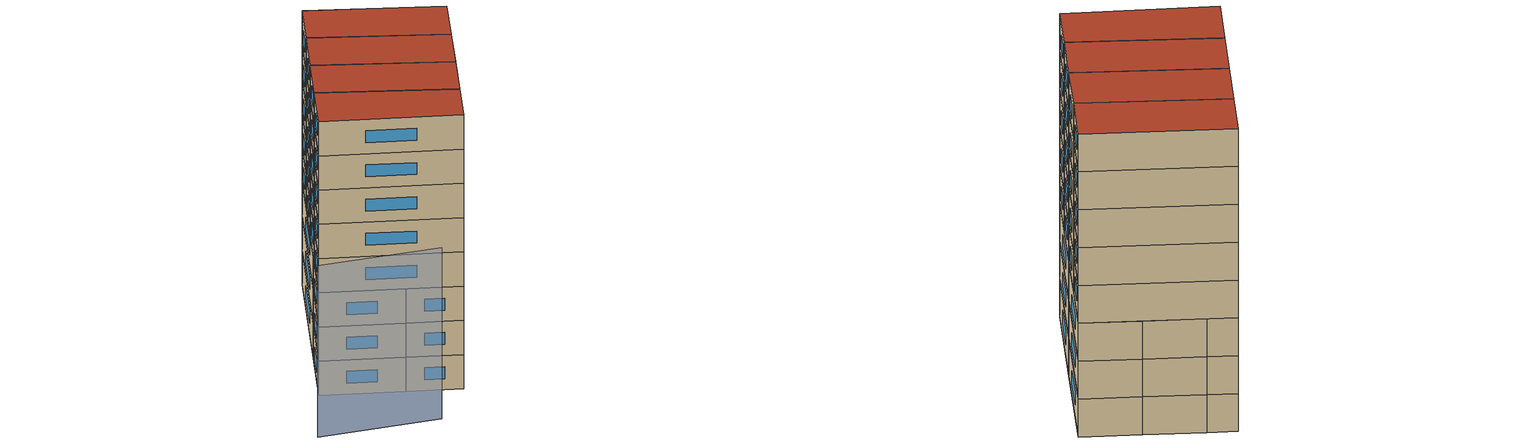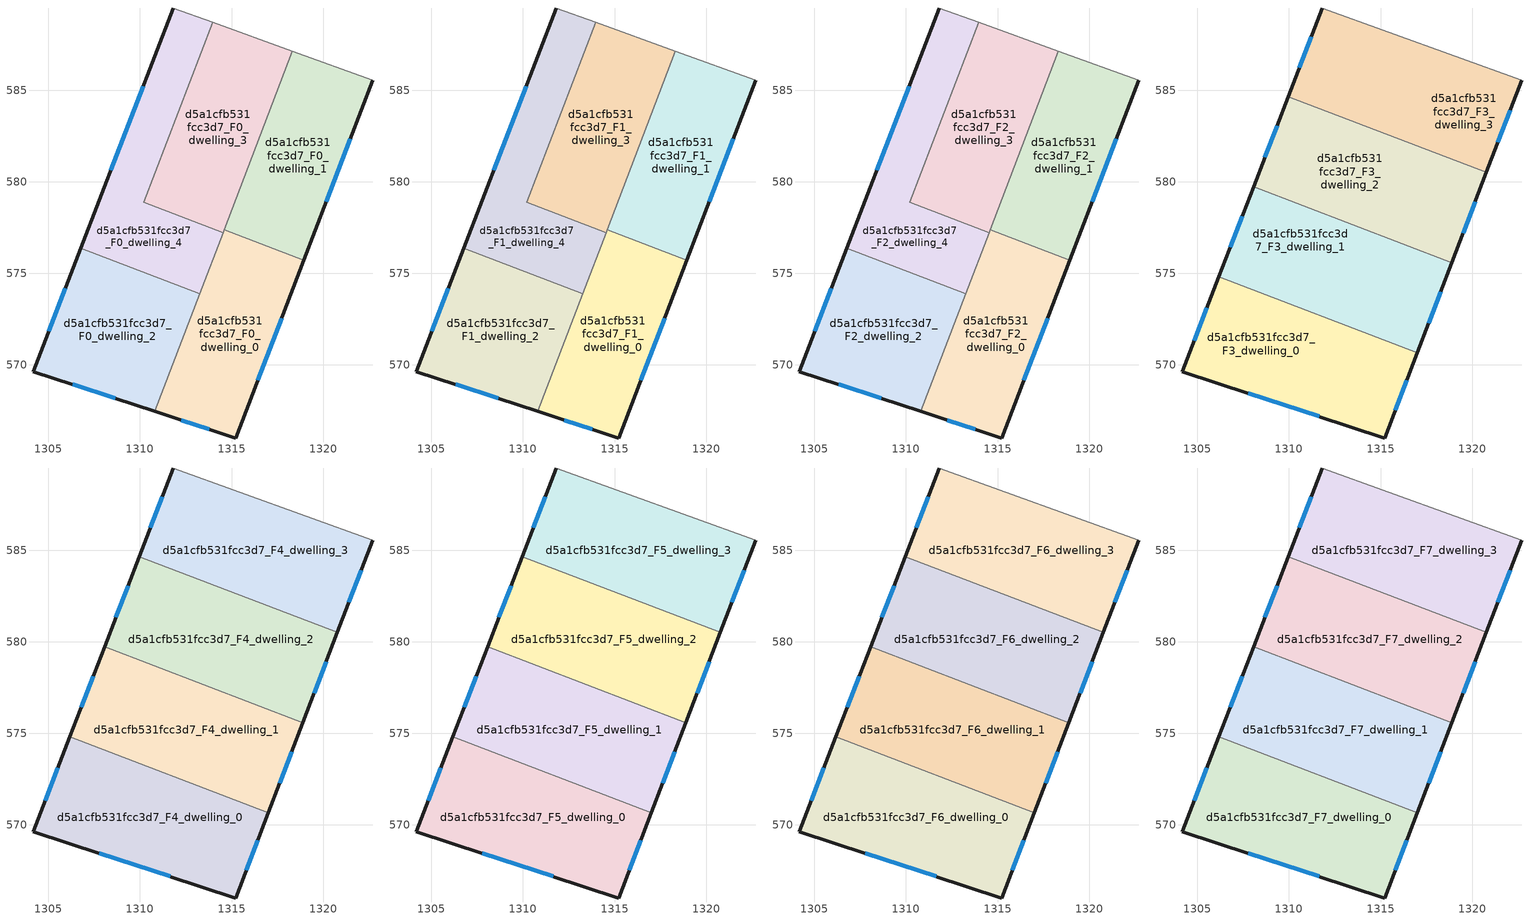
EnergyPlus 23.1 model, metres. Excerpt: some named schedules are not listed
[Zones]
d5a1cfb531fcc3d7_F0_dwelling_0
 floor ground (EU_floor_Construction): 1318.94,575.71 1315.24,566.01 1310.8,567.47 1314.59,577.38 z0
 wall outside (EU_wall_Construction): 1310.8,567.47 1315.24,566.01 1318.94,575.71 z0:3
 wall to d5a1cfb531fcc3d7_F0_dwelling_1 (EU_wall_Construction): 1318.94,575.71 1314.59,577.38 z0:3
 wall to d5a1cfb531fcc3d7_F0_dwelling_2 (EU_wall_Construction): 1313.25,573.89 1310.8,567.47 z0:3
 wall to d5a1cfb531fcc3d7_F0_dwelling_4 (EU_wall_Construction): 1314.53,577.23 1313.25,573.89 z0:3
 wall to d5a1cfb531fcc3d7_F0_dwelling_3 (EU_wall_Construction): 1314.59,577.38 1314.53,577.23 z0:3
 window (EU_Window_Construction): 1316.44,569.17 1317.74,572.56 / 1312.24,567 1313.79,566.49 z0.98:2.02
d5a1cfb531fcc3d7_F0_dwelling_1
 floor ground (EU_floor_Construction): 1322.71,585.55 1318.94,575.71 1314.59,577.38 1318.32,587.14 z0
 wall outside (EU_wall_Construction): 1318.94,575.71 1322.71,585.55 z0:3
 wall adiabatic (EU_wall_Construction): 1322.71,585.55 1318.32,587.14 z0:3
 wall to d5a1cfb531fcc3d7_F0_dwelling_3 (EU_wall_Construction): 1318.32,587.14 1314.59,577.38 z0:3
 window (EU_Window_Construction): 1320.17,578.91 1321.48,582.35 z0.98:2.02
d5a1cfb531fcc3d7_F0_dwelling_2
 floor ground (EU_floor_Construction): 1313.25,573.88 1310.8,567.47 1304.18,569.64 1306.77,576.37 z0
 wall outside (EU_wall_Construction): 1306.77,576.37 1304.18,569.64 1310.8,567.47 z0:3
 wall to d5a1cfb531fcc3d7_F0_dwelling_4 (EU_wall_Construction): 1313.25,573.88 1306.77,576.37 z0:3
 window (EU_Window_Construction): 1305.92,574.18 1305.02,571.83 / 1306.33,568.94 1308.65,568.18 z0.98:2.02
d5a1cfb531fcc3d7_F0_dwelling_3
 floor ground (EU_floor_Construction): 1318.32,587.14 1314.53,577.23 1310.21,578.89 1313.97,588.72 z0
 wall to d5a1cfb531fcc3d7_F0_dwelling_4 (EU_wall_Construction): 1313.97,588.72 1310.21,578.89 1314.53,577.23 z0:3
 wall adiabatic (EU_wall_Construction): 1318.32,587.14 1313.97,588.72 z0:3
d5a1cfb531fcc3d7_F0_dwelling_4
 floor ground (EU_floor_Construction): 1313.97,588.72 1310.21,578.89 1314.53,577.23 1313.25,573.88 1306.77,576.37 1311.83,589.49 z0
 wall outside (EU_wall_Construction): 1311.83,589.49 1306.77,576.37 z0:3
 wall adiabatic (EU_wall_Construction): 1313.97,588.72 1311.83,589.49 z0:3
 window (EU_Window_Construction): 1310.18,585.22 1308.41,580.63 z0.98:2.02
d5a1cfb531fcc3d7_F1_dwelling_0
 floor to d5a1cfb531fcc3d7_F0_dwelling_0 (EU_floor_Construction): 1318.94,575.71 1315.24,566.01 1310.8,567.47 1314.59,577.38 z3
 wall outside (EU_wall_Construction): 1310.8,567.47 1315.24,566.01 1318.94,575.71 z3:6
 wall to d5a1cfb531fcc3d7_F1_dwelling_1 (EU_wall_Construction): 1318.94,575.71 1314.59,577.38 z3:6
 wall to d5a1cfb531fcc3d7_F1_dwelling_2 (EU_wall_Construction): 1313.25,573.89 1310.8,567.47 z3:6
 wall to d5a1cfb531fcc3d7_F1_dwelling_4 (EU_wall_Construction): 1314.53,577.23 1313.25,573.89 z3:6
 wall to d5a1cfb531fcc3d7_F1_dwelling_3 (EU_wall_Construction): 1314.59,577.38 1314.53,577.23 z3:6
 window (EU_Window_Construction): 1316.44,569.17 1317.74,572.56 / 1312.24,567 1313.79,566.49 z3.98:5.02
d5a1cfb531fcc3d7_F1_dwelling_1
 floor to d5a1cfb531fcc3d7_F0_dwelling_1 (EU_floor_Construction): 1322.71,585.55 1318.94,575.71 1314.59,577.38 1318.32,587.14 z3
 wall outside (EU_wall_Construction): 1318.94,575.71 1322.71,585.55 z3:6
 wall adiabatic (EU_wall_Construction): 1322.71,585.55 1318.32,587.14 z3:6
 wall to d5a1cfb531fcc3d7_F1_dwelling_3 (EU_wall_Construction): 1318.32,587.14 1314.59,577.38 z3:6
 window (EU_Window_Construction): 1320.17,578.91 1321.48,582.35 z3.98:5.02
d5a1cfb531fcc3d7_F1_dwelling_2
 floor to d5a1cfb531fcc3d7_F0_dwelling_2 (EU_floor_Construction): 1313.25,573.88 1310.8,567.47 1304.18,569.64 1306.77,576.37 z3
 wall outside (EU_wall_Construction): 1306.77,576.37 1304.18,569.64 1310.8,567.47 z3:6
 wall to d5a1cfb531fcc3d7_F1_dwelling_4 (EU_wall_Construction): 1313.25,573.88 1306.77,576.37 z3:6
 window (EU_Window_Construction): 1305.92,574.18 1305.02,571.83 / 1306.33,568.94 1308.65,568.18 z3.98:5.02
d5a1cfb531fcc3d7_F1_dwelling_3
 floor to d5a1cfb531fcc3d7_F0_dwelling_3 (EU_floor_Construction): 1318.32,587.14 1314.53,577.23 1310.21,578.89 1313.97,588.72 z3
 wall to d5a1cfb531fcc3d7_F1_dwelling_4 (EU_wall_Construction): 1313.97,588.72 1310.21,578.89 1314.53,577.23 z3:6
 wall adiabatic (EU_wall_Construction): 1318.32,587.14 1313.97,588.72 z3:6
d5a1cfb531fcc3d7_F1_dwelling_4
 floor to d5a1cfb531fcc3d7_F0_dwelling_4 (EU_floor_Construction): 1313.97,588.72 1310.21,578.89 1314.53,577.23 1313.25,573.88 1306.77,576.37 1311.83,589.49 z3
 wall outside (EU_wall_Construction): 1311.83,589.49 1306.77,576.37 z3:6
 wall adiabatic (EU_wall_Construction): 1313.97,588.72 1311.83,589.49 z3:6
 window (EU_Window_Construction): 1310.18,585.22 1308.41,580.63 z3.98:5.02
d5a1cfb531fcc3d7_F2_dwelling_0
 floor to d5a1cfb531fcc3d7_F1_dwelling_0 (EU_floor_Construction): 1318.94,575.71 1315.24,566.01 1310.8,567.47 1314.59,577.38 z6
 wall outside (EU_wall_Construction): 1310.8,567.47 1315.24,566.01 1318.94,575.71 z6:9
 wall to d5a1cfb531fcc3d7_F2_dwelling_1 (EU_wall_Construction): 1318.94,575.71 1314.59,577.38 z6:9
 wall to d5a1cfb531fcc3d7_F2_dwelling_2 (EU_wall_Construction): 1313.25,573.89 1310.8,567.47 z6:9
 wall to d5a1cfb531fcc3d7_F2_dwelling_4 (EU_wall_Construction): 1314.53,577.23 1313.25,573.89 z6:9
 wall to d5a1cfb531fcc3d7_F2_dwelling_3 (EU_wall_Construction): 1314.59,577.38 1314.53,577.23 z6:9
 window (EU_Window_Construction): 1316.44,569.17 1317.74,572.56 / 1312.24,567 1313.79,566.49 z6.98:8.02
d5a1cfb531fcc3d7_F2_dwelling_1
 floor to d5a1cfb531fcc3d7_F1_dwelling_1 (EU_floor_Construction): 1322.71,585.55 1318.94,575.71 1314.59,577.38 1318.32,587.14 z6
 wall outside (EU_wall_Construction): 1318.94,575.71 1322.71,585.55 z6:9
 wall adiabatic (EU_wall_Construction): 1322.71,585.55 1318.32,587.14 z6:9
 wall to d5a1cfb531fcc3d7_F2_dwelling_3 (EU_wall_Construction): 1318.32,587.14 1314.59,577.38 z6:9
 window (EU_Window_Construction): 1320.17,578.91 1321.48,582.35 z6.98:8.02
d5a1cfb531fcc3d7_F2_dwelling_2
 floor to d5a1cfb531fcc3d7_F1_dwelling_2 (EU_floor_Construction): 1313.25,573.88 1310.8,567.47 1304.18,569.64 1306.77,576.37 z6
 wall outside (EU_wall_Construction): 1306.77,576.37 1304.18,569.64 1310.8,567.47 z6:9
 wall to d5a1cfb531fcc3d7_F2_dwelling_4 (EU_wall_Construction): 1313.25,573.88 1306.77,576.37 z6:9
 window (EU_Window_Construction): 1305.92,574.18 1305.02,571.83 / 1306.33,568.94 1308.65,568.18 z6.98:8.02
d5a1cfb531fcc3d7_F2_dwelling_3
 floor to d5a1cfb531fcc3d7_F1_dwelling_3 (EU_floor_Construction): 1318.32,587.14 1314.53,577.23 1310.21,578.89 1313.97,588.72 z6
 wall to d5a1cfb531fcc3d7_F2_dwelling_4 (EU_wall_Construction): 1313.97,588.72 1310.21,578.89 1314.53,577.23 z6:9
 wall adiabatic (EU_wall_Construction): 1318.32,587.14 1313.97,588.72 z6:9
d5a1cfb531fcc3d7_F2_dwelling_4
 floor to d5a1cfb531fcc3d7_F1_dwelling_4 (EU_floor_Construction): 1313.97,588.72 1310.21,578.89 1314.53,577.23 1313.25,573.88 1306.77,576.37 1311.83,589.49 z6
 wall outside (EU_wall_Construction): 1311.83,589.49 1306.77,576.37 z6:9
 wall adiabatic (EU_wall_Construction): 1313.97,588.72 1311.83,589.49 z6:9
 window (EU_Window_Construction): 1310.18,585.22 1308.41,580.63 z6.98:8.02
d5a1cfb531fcc3d7_F3_dwelling_0
 floor to d5a1cfb531fcc3d7_F2_dwelling_2 (EU_floor_Construction): 1312.66,572.33 1310.8,567.47 1304.18,569.64 1306.17,574.82 z9
 floor to d5a1cfb531fcc3d7_F2_dwelling_0 (EU_floor_Construction): 1317.02,570.67 1315.24,566.01 1310.8,567.47 1312.66,572.33 z9
 wall outside (EU_wall_Construction): 1306.17,574.82 1304.18,569.64 1315.24,566.01 1317.02,570.67 z9:12
 wall to d5a1cfb531fcc3d7_F3_dwelling_1 (EU_wall_Construction): 1317.02,570.67 1306.17,574.82 z9:12
 window (EU_Window_Construction): 1315.81,567.53 1316.44,569.15 / 1307.77,568.46 1311.64,567.19 / 1305.52,573.13 1304.82,571.33 z9.98:11.02
d5a1cfb531fcc3d7_F3_dwelling_1
 floor to d5a1cfb531fcc3d7_F2_dwelling_0 (EU_floor_Construction): 1318.9,575.59 1317.02,570.67 1312.66,572.33 1314.54,577.26 z9
 floor to d5a1cfb531fcc3d7_F2_dwelling_4 (EU_floor_Construction): 1314.53,577.23 1313.25,573.89 1306.77,576.37 1308.07,579.73 1310.22,578.91 1310.21,578.89 z9
 floor to d5a1cfb531fcc3d7_F2_dwelling_2 (EU_floor_Construction): 1313.25,573.89 1312.66,572.33 1306.17,574.82 1306.77,576.37 z9
 floor to d5a1cfb531fcc3d7_F2_dwelling_3 (EU_floor_Construction): 1314.54,577.26 1314.53,577.23 1310.21,578.89 1310.22,578.91 z9
 wall outside (EU_wall_Construction): 1317.02,570.67 1318.9,575.59 / 1308.06,579.73 1306.17,574.82 z9:12
 wall to d5a1cfb531fcc3d7_F3_dwelling_2 (EU_wall_Construction): 1318.9,575.59 1308.06,579.73 z9:12
 window (EU_Window_Construction): 1317.63,572.27 1318.29,573.99 / 1307.45,578.13 1306.79,576.42 z9.98:11.02
d5a1cfb531fcc3d7_F3_dwelling_2
 floor to d5a1cfb531fcc3d7_F2_dwelling_3 (EU_floor_Construction): 1316.43,582.19 1314.54,577.26 1310.22,578.91 1312.1,583.84 z9
 floor to d5a1cfb531fcc3d7_F2_dwelling_1 (EU_floor_Construction): 1320.78,580.52 1318.94,575.71 1314.59,577.38 1316.43,582.19 z9
 floor to d5a1cfb531fcc3d7_F2_dwelling_4 (EU_floor_Construction): 1312.1,583.84 1310.22,578.91 1308.07,579.73 1309.96,584.66 z9
 floor to d5a1cfb531fcc3d7_F2_dwelling_0 (EU_floor_Construction): 1318.94,575.71 1318.9,575.59 1314.54,577.26 1314.59,577.38 z9
 wall outside (EU_wall_Construction): 1318.9,575.59 1320.78,580.52 / 1309.96,584.66 1308.06,579.73 z9:12
 wall to d5a1cfb531fcc3d7_F3_dwelling_3 (EU_wall_Construction): 1320.78,580.52 1309.96,584.66 z9:12
 window (EU_Window_Construction): 1319.51,577.2 1320.17,578.92 / 1309.35,583.06 1308.68,581.34 z9.98:11.02
d5a1cfb531fcc3d7_F3_dwelling_3
 floor to d5a1cfb531fcc3d7_F2_dwelling_1 (EU_floor_Construction): 1322.71,585.55 1320.78,580.52 1316.43,582.19 1318.32,587.14 z9
 floor to d5a1cfb531fcc3d7_F2_dwelling_3 (EU_floor_Construction): 1318.32,587.14 1316.43,582.19 1312.1,583.84 1313.97,588.72 z9
 floor to d5a1cfb531fcc3d7_F2_dwelling_4 (EU_floor_Construction): 1313.97,588.72 1312.1,583.84 1309.96,584.66 1311.83,589.49 z9
 wall outside (EU_wall_Construction): 1320.78,580.52 1322.71,585.55 / 1311.83,589.49 1309.96,584.66 z9:12
 wall adiabatic (EU_wall_Construction): 1322.71,585.55 1311.83,589.49 z9:12
 window (EU_Window_Construction): 1321.41,582.16 1322.08,583.92 / 1311.22,587.92 1310.57,586.23 z9.98:11.02
d5a1cfb531fcc3d7_F4_dwelling_0
 floor to d5a1cfb531fcc3d7_F3_dwelling_0 (EU_floor_Construction): 1317.02,570.67 1315.24,566.01 1304.18,569.64 1306.17,574.82 z12
 wall outside (EU_wall_Construction): 1306.17,574.82 1304.18,569.64 1315.24,566.01 1317.02,570.67 z12:15
 wall to d5a1cfb531fcc3d7_F4_dwelling_1 (EU_wall_Construction): 1317.02,570.67 1306.17,574.82 z12:15
 window (EU_Window_Construction): 1315.81,567.53 1316.44,569.15 / 1307.77,568.46 1311.64,567.19 / 1305.52,573.13 1304.82,571.33 z12.98:14.02
d5a1cfb531fcc3d7_F4_dwelling_1
 floor to d5a1cfb531fcc3d7_F3_dwelling_1 (EU_floor_Construction): 1318.9,575.59 1317.02,570.67 1306.17,574.82 1308.06,579.73 z12
 wall outside (EU_wall_Construction): 1317.02,570.67 1318.9,575.59 / 1308.06,579.73 1306.17,574.82 z12:15
 wall to d5a1cfb531fcc3d7_F4_dwelling_2 (EU_wall_Construction): 1318.9,575.59 1308.06,579.73 z12:15
 window (EU_Window_Construction): 1317.63,572.27 1318.29,573.99 / 1307.45,578.13 1306.79,576.42 z12.98:14.02
d5a1cfb531fcc3d7_F4_dwelling_2
 floor to d5a1cfb531fcc3d7_F3_dwelling_2 (EU_floor_Construction): 1320.78,580.52 1318.9,575.59 1308.06,579.73 1309.96,584.66 z12
 wall outside (EU_wall_Construction): 1318.9,575.59 1320.78,580.52 / 1309.96,584.66 1308.06,579.73 z12:15
 wall to d5a1cfb531fcc3d7_F4_dwelling_3 (EU_wall_Construction): 1320.78,580.52 1309.96,584.66 z12:15
 window (EU_Window_Construction): 1319.51,577.2 1320.17,578.92 / 1309.35,583.06 1308.68,581.34 z12.98:14.02
d5a1cfb531fcc3d7_F4_dwelling_3
 floor to d5a1cfb531fcc3d7_F3_dwelling_3 (EU_floor_Construction): 1322.71,585.55 1320.78,580.52 1309.96,584.66 1311.83,589.49 z12
 wall outside (EU_wall_Construction): 1320.78,580.52 1322.71,585.55 / 1311.83,589.49 1309.96,584.66 z12:15
 wall adiabatic (EU_wall_Construction): 1322.71,585.55 1311.83,589.49 z12:15
 window (EU_Window_Construction): 1321.41,582.16 1322.08,583.92 / 1311.22,587.92 1310.57,586.23 z12.98:14.02
d5a1cfb531fcc3d7_F5_dwelling_0
 floor to d5a1cfb531fcc3d7_F4_dwelling_0 (EU_floor_Construction): 1317.02,570.67 1315.24,566.01 1304.18,569.64 1306.17,574.82 z15
 wall outside (EU_wall_Construction): 1306.17,574.82 1304.18,569.64 1315.24,566.01 1317.02,570.67 z15:18
 wall to d5a1cfb531fcc3d7_F5_dwelling_1 (EU_wall_Construction): 1317.02,570.67 1306.17,574.82 z15:18
 window (EU_Window_Construction): 1315.81,567.53 1316.44,569.15 / 1307.77,568.46 1311.64,567.19 / 1305.52,573.13 1304.82,571.33 z15.98:17.02
d5a1cfb531fcc3d7_F5_dwelling_1
 floor to d5a1cfb531fcc3d7_F4_dwelling_1 (EU_floor_Construction): 1318.9,575.59 1317.02,570.67 1306.17,574.82 1308.06,579.73 z15
 wall outside (EU_wall_Construction): 1317.02,570.67 1318.9,575.59 / 1308.06,579.73 1306.17,574.82 z15:18
 wall to d5a1cfb531fcc3d7_F5_dwelling_2 (EU_wall_Construction): 1318.9,575.59 1308.06,579.73 z15:18
 window (EU_Window_Construction): 1317.63,572.27 1318.29,573.99 / 1307.45,578.13 1306.79,576.42 z15.98:17.02
d5a1cfb531fcc3d7_F5_dwelling_2
 floor to d5a1cfb531fcc3d7_F4_dwelling_2 (EU_floor_Construction): 1320.78,580.52 1318.9,575.59 1308.06,579.73 1309.96,584.66 z15
 wall outside (EU_wall_Construction): 1318.9,575.59 1320.78,580.52 / 1309.96,584.66 1308.06,579.73 z15:18
 wall to d5a1cfb531fcc3d7_F5_dwelling_3 (EU_wall_Construction): 1320.78,580.52 1309.96,584.66 z15:18
 window (EU_Window_Construction): 1319.51,577.2 1320.17,578.92 / 1309.35,583.06 1308.68,581.34 z15.98:17.02
d5a1cfb531fcc3d7_F5_dwelling_3
 floor to d5a1cfb531fcc3d7_F4_dwelling_3 (EU_floor_Construction): 1322.71,585.55 1320.78,580.52 1309.96,584.66 1311.83,589.49 z15
 wall outside (EU_wall_Construction): 1320.78,580.52 1322.71,585.55 / 1311.83,589.49 1309.96,584.66 z15:18
 wall adiabatic (EU_wall_Construction): 1322.71,585.55 1311.83,589.49 z15:18
 window (EU_Window_Construction): 1321.41,582.16 1322.08,583.92 / 1311.22,587.92 1310.57,586.23 z15.98:17.02
d5a1cfb531fcc3d7_F6_dwelling_0
 floor to d5a1cfb531fcc3d7_F5_dwelling_0 (EU_floor_Construction): 1317.02,570.67 1315.24,566.01 1304.18,569.64 1306.17,574.82 z18
 wall outside (EU_wall_Construction): 1306.17,574.82 1304.18,569.64 1315.24,566.01 1317.02,570.67 z18:21
 wall to d5a1cfb531fcc3d7_F6_dwelling_1 (EU_wall_Construction): 1317.02,570.67 1306.17,574.82 z18:21
 window (EU_Window_Construction): 1315.81,567.53 1316.44,569.15 / 1307.77,568.46 1311.64,567.19 / 1305.52,573.13 1304.82,571.33 z18.98:20.02
d5a1cfb531fcc3d7_F6_dwelling_1
 floor to d5a1cfb531fcc3d7_F5_dwelling_1 (EU_floor_Construction): 1318.9,575.59 1317.02,570.67 1306.17,574.82 1308.06,579.73 z18
 wall outside (EU_wall_Construction): 1317.02,570.67 1318.9,575.59 / 1308.06,579.73 1306.17,574.82 z18:21
 wall to d5a1cfb531fcc3d7_F6_dwelling_2 (EU_wall_Construction): 1318.9,575.59 1308.06,579.73 z18:21
 window (EU_Window_Construction): 1317.63,572.27 1318.29,573.99 / 1307.45,578.13 1306.79,576.42 z18.98:20.02
d5a1cfb531fcc3d7_F6_dwelling_2
 floor to d5a1cfb531fcc3d7_F5_dwelling_2 (EU_floor_Construction): 1320.78,580.52 1318.9,575.59 1308.06,579.73 1309.96,584.66 z18
 wall outside (EU_wall_Construction): 1318.9,575.59 1320.78,580.52 / 1309.96,584.66 1308.06,579.73 z18:21
 wall to d5a1cfb531fcc3d7_F6_dwelling_3 (EU_wall_Construction): 1320.78,580.52 1309.96,584.66 z18:21
 window (EU_Window_Construction): 1319.51,577.2 1320.17,578.92 / 1309.35,583.06 1308.68,581.34 z18.98:20.02
d5a1cfb531fcc3d7_F6_dwelling_3
 floor to d5a1cfb531fcc3d7_F5_dwelling_3 (EU_floor_Construction): 1322.71,585.55 1320.78,580.52 1309.96,584.66 1311.83,589.49 z18
 wall outside (EU_wall_Construction): 1320.78,580.52 1322.71,585.55 / 1311.83,589.49 1309.96,584.66 z18:21
 wall adiabatic (EU_wall_Construction): 1322.71,585.55 1311.83,589.49 z18:21
 window (EU_Window_Construction): 1321.41,582.16 1322.08,583.92 / 1311.22,587.92 1310.57,586.23 z18.98:20.02
d5a1cfb531fcc3d7_F7_dwelling_0
 floor to d5a1cfb531fcc3d7_F6_dwelling_0 (EU_floor_Construction): 1317.02,570.67 1315.24,566.01 1304.18,569.64 1306.17,574.82 z21
 wall outside (EU_wall_Construction): 1306.17,574.82 1304.18,569.64 1315.24,566.01 1317.02,570.67 z21:24
 wall to d5a1cfb531fcc3d7_F7_dwelling_1 (EU_wall_Construction): 1317.02,570.67 1306.17,574.82 z21:24
 window (EU_Window_Construction): 1315.81,567.53 1316.44,569.15 / 1307.77,568.46 1311.64,567.19 / 1305.52,573.13 1304.82,571.33 z21.98:23.02
 roof outside (EU_roof_Construction): 1315.24,566.01 1317.02,570.67 1306.17,574.82 1304.18,569.64 z24
d5a1cfb531fcc3d7_F7_dwelling_1
 floor to d5a1cfb531fcc3d7_F6_dwelling_1 (EU_floor_Construction): 1318.9,575.59 1317.02,570.67 1306.17,574.82 1308.06,579.73 z21
 wall outside (EU_wall_Construction): 1317.02,570.67 1318.9,575.59 / 1308.06,579.73 1306.17,574.82 z21:24
 wall to d5a1cfb531fcc3d7_F7_dwelling_2 (EU_wall_Construction): 1318.9,575.59 1308.06,579.73 z21:24
 window (EU_Window_Construction): 1317.63,572.27 1318.29,573.99 / 1307.45,578.13 1306.79,576.42 z21.98:23.02
 roof outside (EU_roof_Construction): 1317.02,570.67 1318.9,575.59 1308.06,579.73 1306.17,574.82 z24
d5a1cfb531fcc3d7_F7_dwelling_2
 floor to d5a1cfb531fcc3d7_F6_dwelling_2 (EU_floor_Construction): 1320.78,580.52 1318.9,575.59 1308.06,579.73 1309.96,584.66 z21
 wall outside (EU_wall_Construction): 1318.9,575.59 1320.78,580.52 / 1309.96,584.66 1308.06,579.73 z21:24
 wall to d5a1cfb531fcc3d7_F7_dwelling_3 (EU_wall_Construction): 1320.78,580.52 1309.96,584.66 z21:24
 window (EU_Window_Construction): 1319.51,577.2 1320.17,578.92 / 1309.35,583.06 1308.68,581.34 z21.98:23.02
 roof outside (EU_roof_Construction): 1318.9,575.59 1320.78,580.52 1309.96,584.66 1308.06,579.73 z24
d5a1cfb531fcc3d7_F7_dwelling_3
 floor to d5a1cfb531fcc3d7_F6_dwelling_3 (EU_floor_Construction): 1322.71,585.55 1320.78,580.52 1309.96,584.66 1311.83,589.49 z21
 wall outside (EU_wall_Construction): 1320.78,580.52 1322.71,585.55 / 1311.83,589.49 1309.96,584.66 z21:24
 wall adiabatic (EU_wall_Construction): 1322.71,585.55 1311.83,589.49 z21:24
 window (EU_Window_Construction): 1321.41,582.16 1322.08,583.92 / 1311.22,587.92 1310.57,586.23 z21.98:23.02
 roof outside (EU_roof_Construction): 1320.78,580.52 1322.71,585.55 1311.83,589.49 1309.96,584.66 z24
shading: 1300.8,562.49 1311.25,561.51 z0:15
[Building]
EU S2 Campaign: North Axis=0; Terrain=City; Solar Distribution=FullExterior
[Site:Location]
Bologna: Latitude=44.5; Longitude=11.25; Time Zone=1; Elevation=37
[SizingPeriod:WeatherFileDays]
AnnualSizingPeriod: Begin Month=1; Begin Day of Month=1; End Month=12; End Day of Month=31; Day of Week for Start Day=Monday; Use Weather File Daylight Saving Period=No; Use Weather File Rain and Snow Indicators=No
[MATERIAL]
EU_InternalMass_Material: Roughness=MediumRough; Thickness=0.1; Conductivity=1; Density=1800; Specific Heat=900; Thermal Absorptance=0.9; Solar Absorptance=0.7; Visible Absorptance=0.7
[MATERIAL:NOMASS] Roughness=MediumRough; Thermal Absorptance=0.9; Solar Absorptance=0.7; Visible Absorptance=0.7
Name | Thermal Resistance
EU_wall_NoMass | 0.905828
EU_roof_NoMass | 0.37593
EU_floor_NoMass | 0.67114
[WINDOWMATERIAL:SIMPLEGLAZINGSYSTEM]
EU_Window_SimpleGlazing: UFactor=4.52486; Solar Heat Gain Coefficient=0.85; Visible Transmittance=0.85
[CONSTRUCTION]
EU_wall_Construction: EU_wall_NoMass
EU_roof_Construction: EU_roof_NoMass
EU_floor_Construction: EU_floor_NoMass
EU_Window_Construction: EU_Window_SimpleGlazing
EU_InternalMass_Construction: EU_InternalMass_Material
[ZONE] Type=1; Multiplier=1; Ceiling Height=autocalculate; Floor Area=autocalculate; Part of Total Floor Area=Yes
Name | Volume
d5a1cfb531fcc3d7_F0_dwelling_0; d5a1cfb531fcc3d7_F1_dwelling_0; d5a1cfb531fcc3d7_F2_dwelling_0 | 146.804
d5a1cfb531fcc3d7_F3_dwelling_0; d5a1cfb531fcc3d7_F4_dwelling_0; d5a1cfb531fcc3d7_F5_dwelling_0; d5a1cfb531fcc3d7_F6_dwelling_0; d5a1cfb531fcc3d7_F7_dwelling_0 | 183.499
d5a1cfb531fcc3d7_F0_dwelling_1; d5a1cfb531fcc3d7_F1_dwelling_1; d5a1cfb531fcc3d7_F2_dwelling_1 | 146.823
d5a1cfb531fcc3d7_F3_dwelling_1; d5a1cfb531fcc3d7_F4_dwelling_1; d5a1cfb531fcc3d7_F5_dwelling_1; d5a1cfb531fcc3d7_F6_dwelling_1; d5a1cfb531fcc3d7_F7_dwelling_1 | 183.501
d5a1cfb531fcc3d7_F0_dwelling_2; d5a1cfb531fcc3d7_F1_dwelling_2; d5a1cfb531fcc3d7_F2_dwelling_2 | 146.805
d5a1cfb531fcc3d7_F3_dwelling_2; d5a1cfb531fcc3d7_F4_dwelling_2; d5a1cfb531fcc3d7_F5_dwelling_2; d5a1cfb531fcc3d7_F6_dwelling_2; d5a1cfb531fcc3d7_F7_dwelling_2 | 183.494
d5a1cfb531fcc3d7_F0_dwelling_3; d5a1cfb531fcc3d7_F1_dwelling_3; d5a1cfb531fcc3d7_F2_dwelling_3 | 146.785
d5a1cfb531fcc3d7_F3_dwelling_3; d5a1cfb531fcc3d7_F4_dwelling_3; d5a1cfb531fcc3d7_F5_dwelling_3; d5a1cfb531fcc3d7_F6_dwelling_3; d5a1cfb531fcc3d7_F7_dwelling_3 | 183.5
d5a1cfb531fcc3d7_F0_dwelling_4; d5a1cfb531fcc3d7_F1_dwelling_4; d5a1cfb531fcc3d7_F2_dwelling_4 | 146.797
[INTERNALMASS] Construction=EU_InternalMass_Construction
Name | Zone or ZoneList | Surface Area
d5a1cfb531fcc3d7_F0_dwelling_0_EU_InternalMass | d5a1cfb531fcc3d7_F0_dwelling_0 | 48.9352
d5a1cfb531fcc3d7_F0_dwelling_1_EU_InternalMass | d5a1cfb531fcc3d7_F0_dwelling_1 | 48.9409
d5a1cfb531fcc3d7_F0_dwelling_2_EU_InternalMass | d5a1cfb531fcc3d7_F0_dwelling_2 | 48.9345
d5a1cfb531fcc3d7_F0_dwelling_3_EU_InternalMass | d5a1cfb531fcc3d7_F0_dwelling_3 | 48.9292
d5a1cfb531fcc3d7_F0_dwelling_4_EU_InternalMass | d5a1cfb531fcc3d7_F0_dwelling_4 | 48.9318
d5a1cfb531fcc3d7_F1_dwelling_0_EU_InternalMass | d5a1cfb531fcc3d7_F1_dwelling_0 | 48.9352
d5a1cfb531fcc3d7_F1_dwelling_1_EU_InternalMass | d5a1cfb531fcc3d7_F1_dwelling_1 | 48.9409
d5a1cfb531fcc3d7_F1_dwelling_2_EU_InternalMass | d5a1cfb531fcc3d7_F1_dwelling_2 | 48.9345
d5a1cfb531fcc3d7_F1_dwelling_3_EU_InternalMass | d5a1cfb531fcc3d7_F1_dwelling_3 | 48.9292
d5a1cfb531fcc3d7_F1_dwelling_4_EU_InternalMass | d5a1cfb531fcc3d7_F1_dwelling_4 | 48.9318
d5a1cfb531fcc3d7_F2_dwelling_0_EU_InternalMass | d5a1cfb531fcc3d7_F2_dwelling_0 | 48.9352
d5a1cfb531fcc3d7_F2_dwelling_1_EU_InternalMass | d5a1cfb531fcc3d7_F2_dwelling_1 | 48.9409
d5a1cfb531fcc3d7_F2_dwelling_2_EU_InternalMass | d5a1cfb531fcc3d7_F2_dwelling_2 | 48.9345
d5a1cfb531fcc3d7_F2_dwelling_3_EU_InternalMass | d5a1cfb531fcc3d7_F2_dwelling_3 | 48.9292
d5a1cfb531fcc3d7_F2_dwelling_4_EU_InternalMass | d5a1cfb531fcc3d7_F2_dwelling_4 | 48.9318
d5a1cfb531fcc3d7_F3_dwelling_0_EU_InternalMass | d5a1cfb531fcc3d7_F3_dwelling_0 | 61.1661
d5a1cfb531fcc3d7_F3_dwelling_1_EU_InternalMass | d5a1cfb531fcc3d7_F3_dwelling_1 | 61.1671
d5a1cfb531fcc3d7_F3_dwelling_2_EU_InternalMass | d5a1cfb531fcc3d7_F3_dwelling_2 | 61.1647
d5a1cfb531fcc3d7_F3_dwelling_3_EU_InternalMass | d5a1cfb531fcc3d7_F3_dwelling_3 | 61.167
d5a1cfb531fcc3d7_F4_dwelling_0_EU_InternalMass | d5a1cfb531fcc3d7_F4_dwelling_0 | 61.1661
d5a1cfb531fcc3d7_F4_dwelling_1_EU_InternalMass | d5a1cfb531fcc3d7_F4_dwelling_1 | 61.1671
d5a1cfb531fcc3d7_F4_dwelling_2_EU_InternalMass | d5a1cfb531fcc3d7_F4_dwelling_2 | 61.1647
d5a1cfb531fcc3d7_F4_dwelling_3_EU_InternalMass | d5a1cfb531fcc3d7_F4_dwelling_3 | 61.167
d5a1cfb531fcc3d7_F5_dwelling_0_EU_InternalMass | d5a1cfb531fcc3d7_F5_dwelling_0 | 61.1661
d5a1cfb531fcc3d7_F5_dwelling_1_EU_InternalMass | d5a1cfb531fcc3d7_F5_dwelling_1 | 61.1671
d5a1cfb531fcc3d7_F5_dwelling_2_EU_InternalMass | d5a1cfb531fcc3d7_F5_dwelling_2 | 61.1647
d5a1cfb531fcc3d7_F5_dwelling_3_EU_InternalMass | d5a1cfb531fcc3d7_F5_dwelling_3 | 61.167
d5a1cfb531fcc3d7_F6_dwelling_0_EU_InternalMass | d5a1cfb531fcc3d7_F6_dwelling_0 | 61.1661
d5a1cfb531fcc3d7_F6_dwelling_1_EU_InternalMass | d5a1cfb531fcc3d7_F6_dwelling_1 | 61.1671
d5a1cfb531fcc3d7_F6_dwelling_2_EU_InternalMass | d5a1cfb531fcc3d7_F6_dwelling_2 | 61.1647
d5a1cfb531fcc3d7_F6_dwelling_3_EU_InternalMass | d5a1cfb531fcc3d7_F6_dwelling_3 | 61.167
d5a1cfb531fcc3d7_F7_dwelling_0_EU_InternalMass | d5a1cfb531fcc3d7_F7_dwelling_0 | 61.1661
d5a1cfb531fcc3d7_F7_dwelling_1_EU_InternalMass | d5a1cfb531fcc3d7_F7_dwelling_1 | 61.1671
d5a1cfb531fcc3d7_F7_dwelling_2_EU_InternalMass | d5a1cfb531fcc3d7_F7_dwelling_2 | 61.1647
d5a1cfb531fcc3d7_F7_dwelling_3_EU_InternalMass | d5a1cfb531fcc3d7_F7_dwelling_3 | 61.167
[OTHEREQUIPMENT] Fuel Type=Electricity; Design Level Calculation Method=Watts/Area; Power per Zone Floor Area=1; Fraction Latent=0; Fraction Radiant=0; Fraction Lost=0; Carbon Dioxide Generation Rate=0; EndUse Subcategory=EU_Step8_InternalGains
Name | Zone or ZoneList or Space or SpaceList | Schedule
EU_Step8_InternalGain_d5a1cfb531fcc3d7_F0_dwelling_0_f000 | d5a1cfb531fcc3d7_F0_dwelling_0 | EU_Step8_GainSchedule_d5a1cfb531fcc3d7_F0_dwelling_0_f000
EU_Step8_InternalGain_d5a1cfb531fcc3d7_F0_dwelling_1_f000 | d5a1cfb531fcc3d7_F0_dwelling_1 | EU_Step8_GainSchedule_d5a1cfb531fcc3d7_F0_dwelling_1_f000
EU_Step8_InternalGain_d5a1cfb531fcc3d7_F0_dwelling_2_f000 | d5a1cfb531fcc3d7_F0_dwelling_2 | EU_Step8_GainSchedule_d5a1cfb531fcc3d7_F0_dwelling_2_f000
EU_Step8_InternalGain_d5a1cfb531fcc3d7_F0_dwelling_3_f000 | d5a1cfb531fcc3d7_F0_dwelling_3 | EU_Step8_GainSchedule_d5a1cfb531fcc3d7_F0_dwelling_3_f000
EU_Step8_InternalGain_d5a1cfb531fcc3d7_F0_dwelling_4_f000 | d5a1cfb531fcc3d7_F0_dwelling_4 | EU_Step8_GainSchedule_d5a1cfb531fcc3d7_F0_dwelling_4_f000
EU_Step8_InternalGain_d5a1cfb531fcc3d7_F1_dwelling_0_f000 | d5a1cfb531fcc3d7_F1_dwelling_0 | EU_Step8_GainSchedule_d5a1cfb531fcc3d7_F1_dwelling_0_f000
EU_Step8_InternalGain_d5a1cfb531fcc3d7_F1_dwelling_1_f000 | d5a1cfb531fcc3d7_F1_dwelling_1 | EU_Step8_GainSchedule_d5a1cfb531fcc3d7_F1_dwelling_1_f000
EU_Step8_InternalGain_d5a1cfb531fcc3d7_F1_dwelling_2_f000 | d5a1cfb531fcc3d7_F1_dwelling_2 | EU_Step8_GainSchedule_d5a1cfb531fcc3d7_F1_dwelling_2_f000
EU_Step8_InternalGain_d5a1cfb531fcc3d7_F1_dwelling_3_f000 | d5a1cfb531fcc3d7_F1_dwelling_3 | EU_Step8_GainSchedule_d5a1cfb531fcc3d7_F1_dwelling_3_f000
EU_Step8_InternalGain_d5a1cfb531fcc3d7_F1_dwelling_4_f000 | d5a1cfb531fcc3d7_F1_dwelling_4 | EU_Step8_GainSchedule_d5a1cfb531fcc3d7_F1_dwelling_4_f000
EU_Step8_InternalGain_d5a1cfb531fcc3d7_F2_dwelling_0_f000 | d5a1cfb531fcc3d7_F2_dwelling_0 | EU_Step8_GainSchedule_d5a1cfb531fcc3d7_F2_dwelling_0_f000
EU_Step8_InternalGain_d5a1cfb531fcc3d7_F2_dwelling_1_f000 | d5a1cfb531fcc3d7_F2_dwelling_1 | EU_Step8_GainSchedule_d5a1cfb531fcc3d7_F2_dwelling_1_f000
EU_Step8_InternalGain_d5a1cfb531fcc3d7_F2_dwelling_2_f000 | d5a1cfb531fcc3d7_F2_dwelling_2 | EU_Step8_GainSchedule_d5a1cfb531fcc3d7_F2_dwelling_2_f000
EU_Step8_InternalGain_d5a1cfb531fcc3d7_F2_dwelling_3_f000 | d5a1cfb531fcc3d7_F2_dwelling_3 | EU_Step8_GainSchedule_d5a1cfb531fcc3d7_F2_dwelling_3_f000
EU_Step8_InternalGain_d5a1cfb531fcc3d7_F2_dwelling_4_f000 | d5a1cfb531fcc3d7_F2_dwelling_4 | EU_Step8_GainSchedule_d5a1cfb531fcc3d7_F2_dwelling_4_f000
EU_Step8_InternalGain_d5a1cfb531fcc3d7_F3_dwelling_0_f000 | d5a1cfb531fcc3d7_F3_dwelling_0 | EU_Step8_GainSchedule_d5a1cfb531fcc3d7_F3_dwelling_0_f000
EU_Step8_InternalGain_d5a1cfb531fcc3d7_F3_dwelling_1_f000 | d5a1cfb531fcc3d7_F3_dwelling_1 | EU_Step8_GainSchedule_d5a1cfb531fcc3d7_F3_dwelling_1_f000
EU_Step8_InternalGain_d5a1cfb531fcc3d7_F3_dwelling_2_f000 | d5a1cfb531fcc3d7_F3_dwelling_2 | EU_Step8_GainSchedule_d5a1cfb531fcc3d7_F3_dwelling_2_f000
EU_Step8_InternalGain_d5a1cfb531fcc3d7_F3_dwelling_3_f000 | d5a1cfb531fcc3d7_F3_dwelling_3 | EU_Step8_GainSchedule_d5a1cfb531fcc3d7_F3_dwelling_3_f000
EU_Step8_InternalGain_d5a1cfb531fcc3d7_F4_dwelling_0_f000 | d5a1cfb531fcc3d7_F4_dwelling_0 | EU_Step8_GainSchedule_d5a1cfb531fcc3d7_F4_dwelling_0_f000
EU_Step8_InternalGain_d5a1cfb531fcc3d7_F4_dwelling_1_f000 | d5a1cfb531fcc3d7_F4_dwelling_1 | EU_Step8_GainSchedule_d5a1cfb531fcc3d7_F4_dwelling_1_f000
EU_Step8_InternalGain_d5a1cfb531fcc3d7_F4_dwelling_2_f000 | d5a1cfb531fcc3d7_F4_dwelling_2 | EU_Step8_GainSchedule_d5a1cfb531fcc3d7_F4_dwelling_2_f000
EU_Step8_InternalGain_d5a1cfb531fcc3d7_F4_dwelling_3_f000 | d5a1cfb531fcc3d7_F4_dwelling_3 | EU_Step8_GainSchedule_d5a1cfb531fcc3d7_F4_dwelling_3_f000
EU_Step8_InternalGain_d5a1cfb531fcc3d7_F5_dwelling_0_f000 | d5a1cfb531fcc3d7_F5_dwelling_0 | EU_Step8_GainSchedule_d5a1cfb531fcc3d7_F5_dwelling_0_f000
EU_Step8_InternalGain_d5a1cfb531fcc3d7_F5_dwelling_1_f000 | d5a1cfb531fcc3d7_F5_dwelling_1 | EU_Step8_GainSchedule_d5a1cfb531fcc3d7_F5_dwelling_1_f000
EU_Step8_InternalGain_d5a1cfb531fcc3d7_F5_dwelling_2_f000 | d5a1cfb531fcc3d7_F5_dwelling_2 | EU_Step8_GainSchedule_d5a1cfb531fcc3d7_F5_dwelling_2_f000
EU_Step8_InternalGain_d5a1cfb531fcc3d7_F5_dwelling_3_f000 | d5a1cfb531fcc3d7_F5_dwelling_3 | EU_Step8_GainSchedule_d5a1cfb531fcc3d7_F5_dwelling_3_f000
EU_Step8_InternalGain_d5a1cfb531fcc3d7_F6_dwelling_0_f000 | d5a1cfb531fcc3d7_F6_dwelling_0 | EU_Step8_GainSchedule_d5a1cfb531fcc3d7_F6_dwelling_0_f000
EU_Step8_InternalGain_d5a1cfb531fcc3d7_F6_dwelling_1_f000 | d5a1cfb531fcc3d7_F6_dwelling_1 | EU_Step8_GainSchedule_d5a1cfb531fcc3d7_F6_dwelling_1_f000
EU_Step8_InternalGain_d5a1cfb531fcc3d7_F6_dwelling_2_f000 | d5a1cfb531fcc3d7_F6_dwelling_2 | EU_Step8_GainSchedule_d5a1cfb531fcc3d7_F6_dwelling_2_f000
EU_Step8_InternalGain_d5a1cfb531fcc3d7_F6_dwelling_3_f000 | d5a1cfb531fcc3d7_F6_dwelling_3 | EU_Step8_GainSchedule_d5a1cfb531fcc3d7_F6_dwelling_3_f000
EU_Step8_InternalGain_d5a1cfb531fcc3d7_F7_dwelling_0_f000 | d5a1cfb531fcc3d7_F7_dwelling_0 | EU_Step8_GainSchedule_d5a1cfb531fcc3d7_F7_dwelling_0_f000
EU_Step8_InternalGain_d5a1cfb531fcc3d7_F7_dwelling_1_f000 | d5a1cfb531fcc3d7_F7_dwelling_1 | EU_Step8_GainSchedule_d5a1cfb531fcc3d7_F7_dwelling_1_f000
EU_Step8_InternalGain_d5a1cfb531fcc3d7_F7_dwelling_2_f000 | d5a1cfb531fcc3d7_F7_dwelling_2 | EU_Step8_GainSchedule_d5a1cfb531fcc3d7_F7_dwelling_2_f000
EU_Step8_InternalGain_d5a1cfb531fcc3d7_F7_dwelling_3_f000 | d5a1cfb531fcc3d7_F7_dwelling_3 | EU_Step8_GainSchedule_d5a1cfb531fcc3d7_F7_dwelling_3_f000
[ZONEVENTILATION:DESIGNFLOWRATE] Schedule=EU_AlwaysOn; Design Flow Rate Calculation Method=AirChanges/Hour; Air Changes per Hour=0.73129; Ventilation Type=Natural; Fan Pressure Rise=0; Fan Total Efficiency=1; Constant Term Coefficient=1; Temperature Term Coefficient=0; Velocity Term Coefficient=0; Velocity Squared Term Coefficient=0; Minimum Indoor Temperature=-100; Maximum Indoor Temperature=100; Delta Temperature=-100; Minimum Outdoor Temperature=-100; Maximum Outdoor Temperature=100; Maximum Wind Speed=40
Name | Zone or ZoneList or Space or SpaceList
EU_ConstantAir_d5a1cfb531fcc3d7_F0_dwelling_0 | d5a1cfb531fcc3d7_F0_dwelling_0
EU_ConstantAir_d5a1cfb531fcc3d7_F0_dwelling_1 | d5a1cfb531fcc3d7_F0_dwelling_1
EU_ConstantAir_d5a1cfb531fcc3d7_F0_dwelling_2 | d5a1cfb531fcc3d7_F0_dwelling_2
EU_ConstantAir_d5a1cfb531fcc3d7_F0_dwelling_3 | d5a1cfb531fcc3d7_F0_dwelling_3
EU_ConstantAir_d5a1cfb531fcc3d7_F0_dwelling_4 | d5a1cfb531fcc3d7_F0_dwelling_4
EU_ConstantAir_d5a1cfb531fcc3d7_F1_dwelling_0 | d5a1cfb531fcc3d7_F1_dwelling_0
EU_ConstantAir_d5a1cfb531fcc3d7_F1_dwelling_1 | d5a1cfb531fcc3d7_F1_dwelling_1
EU_ConstantAir_d5a1cfb531fcc3d7_F1_dwelling_2 | d5a1cfb531fcc3d7_F1_dwelling_2
EU_ConstantAir_d5a1cfb531fcc3d7_F1_dwelling_3 | d5a1cfb531fcc3d7_F1_dwelling_3
EU_ConstantAir_d5a1cfb531fcc3d7_F1_dwelling_4 | d5a1cfb531fcc3d7_F1_dwelling_4
EU_ConstantAir_d5a1cfb531fcc3d7_F2_dwelling_0 | d5a1cfb531fcc3d7_F2_dwelling_0
EU_ConstantAir_d5a1cfb531fcc3d7_F2_dwelling_1 | d5a1cfb531fcc3d7_F2_dwelling_1
EU_ConstantAir_d5a1cfb531fcc3d7_F2_dwelling_2 | d5a1cfb531fcc3d7_F2_dwelling_2
EU_ConstantAir_d5a1cfb531fcc3d7_F2_dwelling_3 | d5a1cfb531fcc3d7_F2_dwelling_3
EU_ConstantAir_d5a1cfb531fcc3d7_F2_dwelling_4 | d5a1cfb531fcc3d7_F2_dwelling_4
EU_ConstantAir_d5a1cfb531fcc3d7_F3_dwelling_0 | d5a1cfb531fcc3d7_F3_dwelling_0
EU_ConstantAir_d5a1cfb531fcc3d7_F3_dwelling_1 | d5a1cfb531fcc3d7_F3_dwelling_1
EU_ConstantAir_d5a1cfb531fcc3d7_F3_dwelling_2 | d5a1cfb531fcc3d7_F3_dwelling_2
EU_ConstantAir_d5a1cfb531fcc3d7_F3_dwelling_3 | d5a1cfb531fcc3d7_F3_dwelling_3
EU_ConstantAir_d5a1cfb531fcc3d7_F4_dwelling_0 | d5a1cfb531fcc3d7_F4_dwelling_0
EU_ConstantAir_d5a1cfb531fcc3d7_F4_dwelling_1 | d5a1cfb531fcc3d7_F4_dwelling_1
EU_ConstantAir_d5a1cfb531fcc3d7_F4_dwelling_2 | d5a1cfb531fcc3d7_F4_dwelling_2
EU_ConstantAir_d5a1cfb531fcc3d7_F4_dwelling_3 | d5a1cfb531fcc3d7_F4_dwelling_3
EU_ConstantAir_d5a1cfb531fcc3d7_F5_dwelling_0 | d5a1cfb531fcc3d7_F5_dwelling_0
EU_ConstantAir_d5a1cfb531fcc3d7_F5_dwelling_1 | d5a1cfb531fcc3d7_F5_dwelling_1
EU_ConstantAir_d5a1cfb531fcc3d7_F5_dwelling_2 | d5a1cfb531fcc3d7_F5_dwelling_2
EU_ConstantAir_d5a1cfb531fcc3d7_F5_dwelling_3 | d5a1cfb531fcc3d7_F5_dwelling_3
EU_ConstantAir_d5a1cfb531fcc3d7_F6_dwelling_0 | d5a1cfb531fcc3d7_F6_dwelling_0
EU_ConstantAir_d5a1cfb531fcc3d7_F6_dwelling_1 | d5a1cfb531fcc3d7_F6_dwelling_1
EU_ConstantAir_d5a1cfb531fcc3d7_F6_dwelling_2 | d5a1cfb531fcc3d7_F6_dwelling_2
EU_ConstantAir_d5a1cfb531fcc3d7_F6_dwelling_3 | d5a1cfb531fcc3d7_F6_dwelling_3
EU_ConstantAir_d5a1cfb531fcc3d7_F7_dwelling_0 | d5a1cfb531fcc3d7_F7_dwelling_0
EU_ConstantAir_d5a1cfb531fcc3d7_F7_dwelling_1 | d5a1cfb531fcc3d7_F7_dwelling_1
EU_ConstantAir_d5a1cfb531fcc3d7_F7_dwelling_2 | d5a1cfb531fcc3d7_F7_dwelling_2
EU_ConstantAir_d5a1cfb531fcc3d7_F7_dwelling_3 | d5a1cfb531fcc3d7_F7_dwelling_3
[HVACTEMPLATE:ZONE:IDEALLOADSAIRSYSTEM] System Availability Schedule=EU_AlwaysOn; Maximum Heating Supply Air Temperature=50; Minimum Cooling Supply Air Temperature=13; Maximum Heating Supply Air Humidity Ratio=0.0156; Minimum Cooling Supply Air Humidity Ratio=0.0077; Heating Limit=NoLimit; Cooling Limit=NoLimit; Heating Availability Schedule=EU_AlwaysOn; Cooling Availability Schedule=EU_CoolingOff; Dehumidification Control Type=ConstantSensibleHeatRatio; Cooling Sensible Heat Ratio=0.7; Dehumidification Setpoint=60; Humidification Control Type=None; Humidification Setpoint=30; Outdoor Air Method=None; Outdoor Air Flow Rate per Person=0.00944; Outdoor Air Flow Rate per Zone Floor Area=0; Outdoor Air Flow Rate per Zone=0; Demand Controlled Ventilation Type=None; Outdoor Air Economizer Type=NoEconomizer; Heat Recovery Type=None; Sensible Heat Recovery Effectiveness=0.7; Latent Heat Recovery Effectiveness=0.65
Name | Template Thermostat
d5a1cfb531fcc3d7_F0_dwelling_0 | EU_HeatOnly_d5a1cfb531fcc3d7_F0_dwelling_0
d5a1cfb531fcc3d7_F0_dwelling_1 | EU_HeatOnly_d5a1cfb531fcc3d7_F0_dwelling_1
d5a1cfb531fcc3d7_F0_dwelling_2 | EU_HeatOnly_d5a1cfb531fcc3d7_F0_dwelling_2
d5a1cfb531fcc3d7_F0_dwelling_3 | EU_HeatOnly_d5a1cfb531fcc3d7_F0_dwelling_3
d5a1cfb531fcc3d7_F0_dwelling_4 | EU_HeatOnly_d5a1cfb531fcc3d7_F0_dwelling_4
d5a1cfb531fcc3d7_F1_dwelling_0 | EU_HeatOnly_d5a1cfb531fcc3d7_F1_dwelling_0
d5a1cfb531fcc3d7_F1_dwelling_1 | EU_HeatOnly_d5a1cfb531fcc3d7_F1_dwelling_1
d5a1cfb531fcc3d7_F1_dwelling_2 | EU_HeatOnly_d5a1cfb531fcc3d7_F1_dwelling_2
d5a1cfb531fcc3d7_F1_dwelling_3 | EU_HeatOnly_d5a1cfb531fcc3d7_F1_dwelling_3
d5a1cfb531fcc3d7_F1_dwelling_4 | EU_HeatOnly_d5a1cfb531fcc3d7_F1_dwelling_4
d5a1cfb531fcc3d7_F2_dwelling_0 | EU_HeatOnly_d5a1cfb531fcc3d7_F2_dwelling_0
d5a1cfb531fcc3d7_F2_dwelling_1 | EU_HeatOnly_d5a1cfb531fcc3d7_F2_dwelling_1
d5a1cfb531fcc3d7_F2_dwelling_2 | EU_HeatOnly_d5a1cfb531fcc3d7_F2_dwelling_2
d5a1cfb531fcc3d7_F2_dwelling_3 | EU_HeatOnly_d5a1cfb531fcc3d7_F2_dwelling_3
d5a1cfb531fcc3d7_F2_dwelling_4 | EU_HeatOnly_d5a1cfb531fcc3d7_F2_dwelling_4
d5a1cfb531fcc3d7_F3_dwelling_0 | EU_HeatOnly_d5a1cfb531fcc3d7_F3_dwelling_0
d5a1cfb531fcc3d7_F3_dwelling_1 | EU_HeatOnly_d5a1cfb531fcc3d7_F3_dwelling_1
d5a1cfb531fcc3d7_F3_dwelling_2 | EU_HeatOnly_d5a1cfb531fcc3d7_F3_dwelling_2
d5a1cfb531fcc3d7_F3_dwelling_3 | EU_HeatOnly_d5a1cfb531fcc3d7_F3_dwelling_3
d5a1cfb531fcc3d7_F4_dwelling_0 | EU_HeatOnly_d5a1cfb531fcc3d7_F4_dwelling_0
d5a1cfb531fcc3d7_F4_dwelling_1 | EU_HeatOnly_d5a1cfb531fcc3d7_F4_dwelling_1
d5a1cfb531fcc3d7_F4_dwelling_2 | EU_HeatOnly_d5a1cfb531fcc3d7_F4_dwelling_2
d5a1cfb531fcc3d7_F4_dwelling_3 | EU_HeatOnly_d5a1cfb531fcc3d7_F4_dwelling_3
d5a1cfb531fcc3d7_F5_dwelling_0 | EU_HeatOnly_d5a1cfb531fcc3d7_F5_dwelling_0
d5a1cfb531fcc3d7_F5_dwelling_1 | EU_HeatOnly_d5a1cfb531fcc3d7_F5_dwelling_1
d5a1cfb531fcc3d7_F5_dwelling_2 | EU_HeatOnly_d5a1cfb531fcc3d7_F5_dwelling_2
d5a1cfb531fcc3d7_F5_dwelling_3 | EU_HeatOnly_d5a1cfb531fcc3d7_F5_dwelling_3
d5a1cfb531fcc3d7_F6_dwelling_0 | EU_HeatOnly_d5a1cfb531fcc3d7_F6_dwelling_0
d5a1cfb531fcc3d7_F6_dwelling_1 | EU_HeatOnly_d5a1cfb531fcc3d7_F6_dwelling_1
d5a1cfb531fcc3d7_F6_dwelling_2 | EU_HeatOnly_d5a1cfb531fcc3d7_F6_dwelling_2
d5a1cfb531fcc3d7_F6_dwelling_3 | EU_HeatOnly_d5a1cfb531fcc3d7_F6_dwelling_3
d5a1cfb531fcc3d7_F7_dwelling_0 | EU_HeatOnly_d5a1cfb531fcc3d7_F7_dwelling_0
d5a1cfb531fcc3d7_F7_dwelling_1 | EU_HeatOnly_d5a1cfb531fcc3d7_F7_dwelling_1
d5a1cfb531fcc3d7_F7_dwelling_2 | EU_HeatOnly_d5a1cfb531fcc3d7_F7_dwelling_2
d5a1cfb531fcc3d7_F7_dwelling_3 | EU_HeatOnly_d5a1cfb531fcc3d7_F7_dwelling_3
[SIZING:ZONE] Zone Cooling Design Supply Air Temperature Input Method=SupplyAirTemperature; Zone Cooling Design Supply Air Temperature=13; Zone Heating Design Supply Air Temperature Input Method=SupplyAirTemperature; Zone Heating Design Supply Air Temperature=50; Zone Cooling Design Supply Air Humidity Ratio=0.008; Zone Heating Design Supply Air Humidity Ratio=0.008; Cooling Design Air Flow Method=DesignDay; Cooling Design Air Flow Rate=0; Cooling Minimum Air Flow per Zone Floor Area=0.000762; Cooling Minimum Air Flow=0; Cooling Minimum Air Flow Fraction=0.2; Heating Design Air Flow Method=DesignDay; Heating Design Air Flow Rate=0; Heating Maximum Air Flow per Zone Floor Area=0.002032; Heating Maximum Air Flow=0.141576; Heating Maximum Air Flow Fraction=0.3; Account for Dedicated Outdoor Air System=No; Dedicated Outdoor Air System Control Strategy=NeutralSupplyAir; Dedicated Outdoor Air Low Setpoint Temperature for Design=autosize; Dedicated Outdoor Air High Setpoint Temperature for Design=autosize; Zone Load Sizing Method=Sensible Load Only No Latent Load; Zone Latent Cooling Design Supply Air Humidity Ratio Input Method=HumidityRatioDifference; Zone Cooling Design Supply Air Humidity Ratio Difference=0.005; Zone Latent Heating Design Supply Air Humidity Ratio Input Method=HumidityRatioDifference; Zone Humidification Design Supply Air Humidity Ratio Difference=0.005
d5a1cfb531fcc3d7_F0_dwelling_0; d5a1cfb531fcc3d7_F0_dwelling_1; d5a1cfb531fcc3d7_F0_dwelling_2; d5a1cfb531fcc3d7_F0_dwelling_3; d5a1cfb531fcc3d7_F0_dwelling_4; d5a1cfb531fcc3d7_F1_dwelling_0; d5a1cfb531fcc3d7_F1_dwelling_1; d5a1cfb531fcc3d7_F1_dwelling_2; d5a1cfb531fcc3d7_F1_dwelling_3; d5a1cfb531fcc3d7_F1_dwelling_4; d5a1cfb531fcc3d7_F2_dwelling_0; d5a1cfb531fcc3d7_F2_dwelling_1; d5a1cfb531fcc3d7_F2_dwelling_2; d5a1cfb531fcc3d7_F2_dwelling_3; d5a1cfb531fcc3d7_F2_dwelling_4; d5a1cfb531fcc3d7_F3_dwelling_0; d5a1cfb531fcc3d7_F3_dwelling_1; d5a1cfb531fcc3d7_F3_dwelling_2; d5a1cfb531fcc3d7_F3_dwelling_3; d5a1cfb531fcc3d7_F4_dwelling_0; d5a1cfb531fcc3d7_F4_dwelling_1; d5a1cfb531fcc3d7_F4_dwelling_2; d5a1cfb531fcc3d7_F4_dwelling_3; d5a1cfb531fcc3d7_F5_dwelling_0; d5a1cfb531fcc3d7_F5_dwelling_1; d5a1cfb531fcc3d7_F5_dwelling_2; d5a1cfb531fcc3d7_F5_dwelling_3; d5a1cfb531fcc3d7_F6_dwelling_0; d5a1cfb531fcc3d7_F6_dwelling_1; d5a1cfb531fcc3d7_F6_dwelling_2; d5a1cfb531fcc3d7_F6_dwelling_3; d5a1cfb531fcc3d7_F7_dwelling_0; d5a1cfb531fcc3d7_F7_dwelling_1; d5a1cfb531fcc3d7_F7_dwelling_2; d5a1cfb531fcc3d7_F7_dwelling_3
[SCHEDULE:FILE] Column Number=1; Rows to Skip at Top=0; Number of Hours of Data=8760; Column Separator=Comma; Interpolate to Timestep=No; Minutes per Item=60; Adjust Schedule for Daylight Savings=Yes
Name | File
EU_Step8_GainSchedule_d5a1cfb531fcc3d7_F0_dwelling_0_f000 | ../../schedules/d5a1cfb531fcc3d7/d5a1cfb531fcc3d7_F0_dwelling_0_f000_gain.csv
EU_Step8_GainSchedule_d5a1cfb531fcc3d7_F0_dwelling_1_f000 | ../../schedules/d5a1cfb531fcc3d7/d5a1cfb531fcc3d7_F0_dwelling_1_f000_gain.csv
EU_Step8_GainSchedule_d5a1cfb531fcc3d7_F0_dwelling_2_f000 | ../../schedules/d5a1cfb531fcc3d7/d5a1cfb531fcc3d7_F0_dwelling_2_f000_gain.csv
EU_Step8_GainSchedule_d5a1cfb531fcc3d7_F0_dwelling_3_f000 | ../../schedules/d5a1cfb531fcc3d7/d5a1cfb531fcc3d7_F0_dwelling_3_f000_gain.csv
EU_Step8_GainSchedule_d5a1cfb531fcc3d7_F0_dwelling_4_f000 | ../../schedules/d5a1cfb531fcc3d7/d5a1cfb531fcc3d7_F0_dwelling_4_f000_gain.csv
EU_Step8_GainSchedule_d5a1cfb531fcc3d7_F1_dwelling_0_f000 | ../../schedules/d5a1cfb531fcc3d7/d5a1cfb531fcc3d7_F1_dwelling_0_f000_gain.csv
EU_Step8_GainSchedule_d5a1cfb531fcc3d7_F1_dwelling_1_f000 | ../../schedules/d5a1cfb531fcc3d7/d5a1cfb531fcc3d7_F1_dwelling_1_f000_gain.csv
EU_Step8_GainSchedule_d5a1cfb531fcc3d7_F1_dwelling_2_f000 | ../../schedules/d5a1cfb531fcc3d7/d5a1cfb531fcc3d7_F1_dwelling_2_f000_gain.csv
EU_Step8_GainSchedule_d5a1cfb531fcc3d7_F1_dwelling_3_f000 | ../../schedules/d5a1cfb531fcc3d7/d5a1cfb531fcc3d7_F1_dwelling_3_f000_gain.csv
EU_Step8_GainSchedule_d5a1cfb531fcc3d7_F1_dwelling_4_f000 | ../../schedules/d5a1cfb531fcc3d7/d5a1cfb531fcc3d7_F1_dwelling_4_f000_gain.csv
EU_Step8_GainSchedule_d5a1cfb531fcc3d7_F2_dwelling_0_f000 | ../../schedules/d5a1cfb531fcc3d7/d5a1cfb531fcc3d7_F2_dwelling_0_f000_gain.csv
EU_Step8_GainSchedule_d5a1cfb531fcc3d7_F2_dwelling_1_f000 | ../../schedules/d5a1cfb531fcc3d7/d5a1cfb531fcc3d7_F2_dwelling_1_f000_gain.csv
EU_Step8_GainSchedule_d5a1cfb531fcc3d7_F2_dwelling_2_f000 | ../../schedules/d5a1cfb531fcc3d7/d5a1cfb531fcc3d7_F2_dwelling_2_f000_gain.csv
EU_Step8_GainSchedule_d5a1cfb531fcc3d7_F2_dwelling_3_f000 | ../../schedules/d5a1cfb531fcc3d7/d5a1cfb531fcc3d7_F2_dwelling_3_f000_gain.csv
EU_Step8_GainSchedule_d5a1cfb531fcc3d7_F2_dwelling_4_f000 | ../../schedules/d5a1cfb531fcc3d7/d5a1cfb531fcc3d7_F2_dwelling_4_f000_gain.csv
EU_Step8_GainSchedule_d5a1cfb531fcc3d7_F3_dwelling_0_f000 | ../../schedules/d5a1cfb531fcc3d7/d5a1cfb531fcc3d7_F3_dwelling_0_f000_gain.csv
EU_Step8_GainSchedule_d5a1cfb531fcc3d7_F3_dwelling_1_f000 | ../../schedules/d5a1cfb531fcc3d7/d5a1cfb531fcc3d7_F3_dwelling_1_f000_gain.csv
EU_Step8_GainSchedule_d5a1cfb531fcc3d7_F3_dwelling_2_f000 | ../../schedules/d5a1cfb531fcc3d7/d5a1cfb531fcc3d7_F3_dwelling_2_f000_gain.csv
EU_Step8_GainSchedule_d5a1cfb531fcc3d7_F3_dwelling_3_f000 | ../../schedules/d5a1cfb531fcc3d7/d5a1cfb531fcc3d7_F3_dwelling_3_f000_gain.csv
EU_Step8_GainSchedule_d5a1cfb531fcc3d7_F4_dwelling_0_f000 | ../../schedules/d5a1cfb531fcc3d7/d5a1cfb531fcc3d7_F4_dwelling_0_f000_gain.csv
EU_Step8_GainSchedule_d5a1cfb531fcc3d7_F4_dwelling_1_f000 | ../../schedules/d5a1cfb531fcc3d7/d5a1cfb531fcc3d7_F4_dwelling_1_f000_gain.csv
EU_Step8_GainSchedule_d5a1cfb531fcc3d7_F4_dwelling_2_f000 | ../../schedules/d5a1cfb531fcc3d7/d5a1cfb531fcc3d7_F4_dwelling_2_f000_gain.csv
EU_Step8_GainSchedule_d5a1cfb531fcc3d7_F4_dwelling_3_f000 | ../../schedules/d5a1cfb531fcc3d7/d5a1cfb531fcc3d7_F4_dwelling_3_f000_gain.csv
EU_Step8_GainSchedule_d5a1cfb531fcc3d7_F5_dwelling_0_f000 | ../../schedules/d5a1cfb531fcc3d7/d5a1cfb531fcc3d7_F5_dwelling_0_f000_gain.csv
EU_Step8_GainSchedule_d5a1cfb531fcc3d7_F5_dwelling_1_f000 | ../../schedules/d5a1cfb531fcc3d7/d5a1cfb531fcc3d7_F5_dwelling_1_f000_gain.csv
EU_Step8_GainSchedule_d5a1cfb531fcc3d7_F5_dwelling_2_f000 | ../../schedules/d5a1cfb531fcc3d7/d5a1cfb531fcc3d7_F5_dwelling_2_f000_gain.csv
EU_Step8_GainSchedule_d5a1cfb531fcc3d7_F5_dwelling_3_f000 | ../../schedules/d5a1cfb531fcc3d7/d5a1cfb531fcc3d7_F5_dwelling_3_f000_gain.csv
